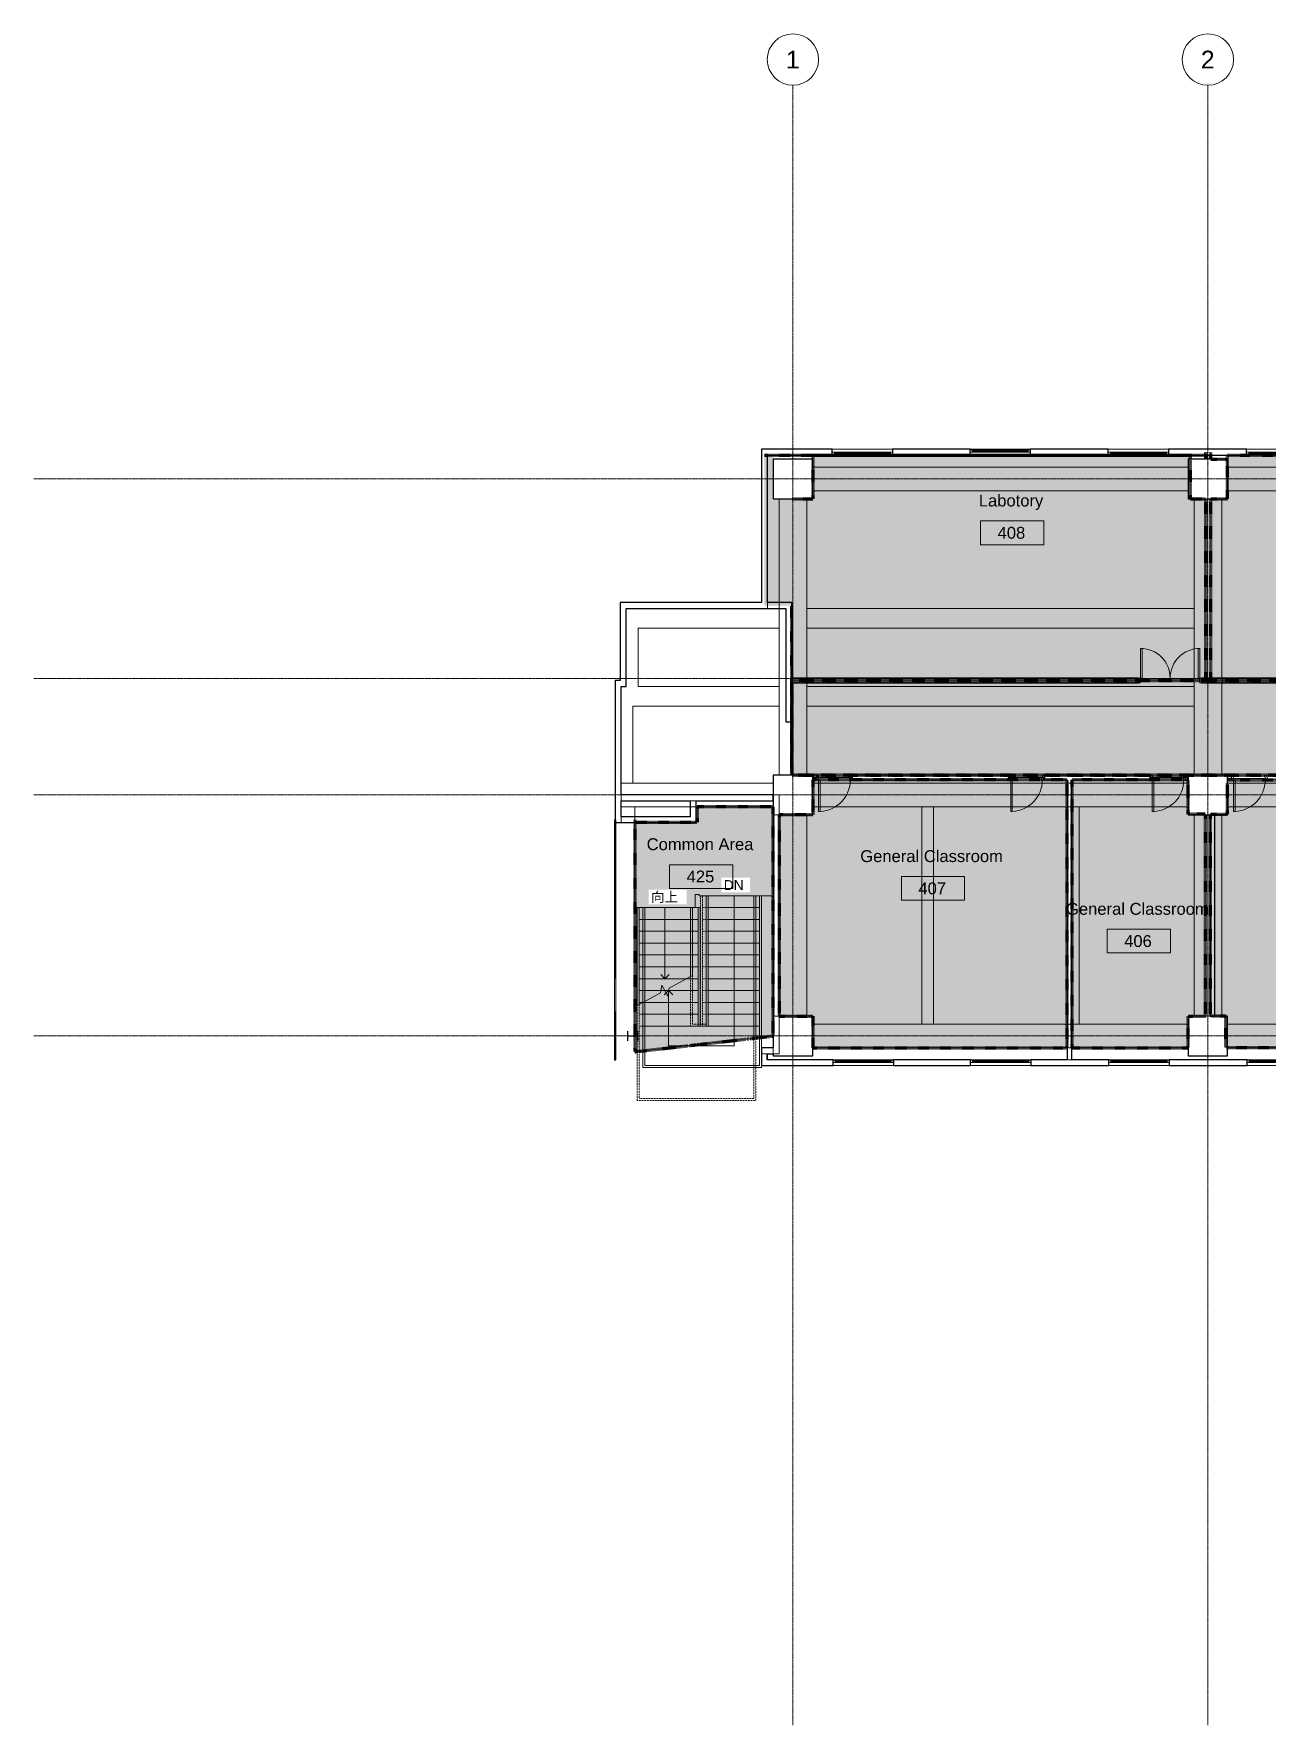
# Model space of a CAD drawing. Header units: millimetres. Extents: x -67365 to 30970, y -17720 to 25093.
# Drawn here: x -67365 to -36155, y -17720 to 25093 of the extents above; entities that cross this region are included whole.
import ezdxf

# ---------------------------------------------------------------- set-up
doc = ezdxf.new("R2010")
doc.units = ezdxf.units.MM
for name, pattern in [('架空線', [3.96875, 2.38125, -1.5875]), ('網格線', [22.225, 12.7, -3.175, 3.175, -3.175]), ('虛線', [6.35, 3.175, -3.175])]:
    doc.linetypes.add(name, pattern=pattern)
for name, color, linetype, lineweight in [('_房間分隔_', 4, '虛線', 70), ('_線_', 92, 'Continuous', 9), ('_超出_', 135, 'Continuous', 18), ('A-AREA-IDEN', 2, 'Continuous', 9), ('A-AREA-PATT', 32, 'Continuous', 9), ('A-DOOR', 31, 'Continuous', 9), ('A-DOOR-FRAM', 31, 'Continuous', 18), ('A-FLOR', 192, 'Continuous', 18), ('A-FLOR-HRAL', 11, 'Continuous', 9), ('A-FLOR-HRAL-MBND', 5, '架空線', 9), ('A-GLAZ', 151, 'Continuous', 9), ('A-WALL', 113, 'Continuous', 9), ('S-COLS', 52, 'Continuous', 18), ('S-COLS-SYMB', 171, 'Continuous', 18), ('S-GRID', 1, 'Continuous', 9), ('S-GRID-IDEN', 1, 'Continuous', 9), ('S-STRS', 31, 'Continuous', 9), ('S-STRS-ANNO', 31, 'Continuous', 9), ('S-STRS-MBND', 31, '架空線', 9), ('S-STRS-TEXT', 31, 'Continuous', 9)]:
    doc.layers.add(name, color=color, linetype=linetype, lineweight=lineweight)
doc.styles.add('Microsoft Sans Serif', font='micross.ttf', dxfattribs={"height": 250})
doc.styles.add('Microsoft Sans Serif_1', font='micross.ttf', dxfattribs={"height": 450})
doc.styles.add('Microsoft Sans Serif_2', font='micross.ttf', dxfattribs={"height": 300})

# ---------------------------------------------------------------- blocks, each defined once
blk = doc.blocks.new('混凝土柱-矩形 - 100 x 100cm-193502-4F')
at = {"layer": 'S-COLS', "color": 55, "lineweight": 25}
for p, q in [((500, 500), (-500, 500)), ((-500, 500), (-500, -500)), ((500, -500), (500, 500)), ((-500, -500), (500, -500))]:
    blk.add_line(p, q, dxfattribs=at)
at = {"layer": 'S-COLS', "color": 135}
for p, q in [((-500, -500), (-500, 500)), ((-500, 500), (500, 500)), ((500, 500), (500, -500)), ((500, -500), (-500, -500))]:
    blk.add_line(p, q, dxfattribs=at)
blk = doc.blocks.new('固定窗-矩形- _2_ - 139_5 x 152_5 cm-884118-4F')
at = {"layer": 'A-GLAZ'}
for p, q in [((762.5, 0), (-762.5, 0)), ((-762.5, -60), (-762.5, 0)), ((-710.1, 0), (710.1, 0)), ((-710.1, -60), (-710.1, 0)), ((-762.5, -60), (762.5, -60)), ((710.1, -25), (-710.1, -25)), ((-710.1, -35), (-710.1, -25)), ((-710.1, -35), (710.1, -35)), ((710.1, -60), (-710.1, -60)), ((710.1, -60), (710.1, 0)), ((710.1, -35), (710.1, -25)), ((762.5, -60), (762.5, 0))]:
    blk.add_line(p, q, dxfattribs=at)
at = {"layer": 'A-GLAZ', "lineweight": 18}
for p, q in [((-710.1, 0), (-762.5, 0)), ((-762.5, 0), (-762.5, -60)), ((-710.1, -60), (-710.1, 0)), ((-762.5, -60), (-710.1, -60)), ((710.1, -25), (-710.1, -25)), ((-710.1, -25), (-710.1, -35)), ((-710.1, -35), (710.1, -35)), ((762.5, 0), (710.1, 0)), ((710.1, 0), (710.1, -60)), ((710.1, -35), (710.1, -25)), ((710.1, -60), (762.5, -60)), ((762.5, -60), (762.5, 0))]:
    blk.add_line(p, q, dxfattribs=at)
blk = doc.blocks.new('欄杆扶手 - 欄杆扶手-572030-4F')
at = {"layer": 'A-FLOR-HRAL'}
for p, q in [((-49005, 3276), (-48955, 3276)), ((-49005, -324), (-49005, 3276)), ((-48955, -324), (-48955, 3276)), ((-51955, 2976), (-51905, 2976)), ((-51955, 2976), (-51955, -24)), ((-51905, 2976), (-51905, -24)), ((-51955, -24), (-51955, -1074)), ((-51905, -24), (-51905, -1024)), ((-49005, -1024), (-49005, -324)), ((-48955, -1074), (-48955, -324)), ((-51955, -1074), (-48955, -1074)), ((-51905, -1024), (-49005, -1024))]:
    blk.add_line(p, q, dxfattribs=at)
blk = doc.blocks.new('欄杆扶手 - 欄杆扶手-572034-4F')
at = {"layer": 'A-FLOR-HRAL'}
for p, q in [((-50355, 3276), (-50305, 3276)), ((-50355, 26), (-50355, 3276)), ((-50305, -24), (-50305, 3276)), ((-50555, 2976), (-50505, 2976)), ((-50555, 2976), (-50555, -24)), ((-50505, 2976), (-50505, 26)), ((-50505, 26), (-50355, 26)), ((-50555, -24), (-50305, -24))]:
    blk.add_line(p, q, dxfattribs=at)
blk = doc.blocks.new('欄杆扶手 - 欄杆扶手-622909-4F')
at = {"layer": 'A-FLOR-HRAL'}
for p, q in [((-52095, 2976), (-52045, 2976)), ((-52095, 2976), (-52095, 495)), ((-52045, 2976), (-52045, 523)), ((-52095, 495), (-52045, 523))]:
    blk.add_line(p, q, dxfattribs=at)
at = {"layer": 'A-FLOR-HRAL-MBND'}
for p, q in [((-49145, 3276), (-49095, 3276)), ((-49145, -324), (-49145, 3276)), ((-49095, -324), (-49095, 3276)), ((-52095, 495), (-52095, -24)), ((-52045, 523), (-52045, -24)), ((-52095, -24), (-52095, -1904)), ((-52045, -24), (-52045, -1854)), ((-49145, -1854), (-49145, -324)), ((-49095, -1904), (-49095, -324)), ((-52095, -1904), (-49095, -1904)), ((-52045, -1854), (-49145, -1854))]:
    blk.add_line(p, q, dxfattribs=at)
blk = doc.blocks.new('H 型鋼柱 - H250x250-739005-4F')
at = {"layer": '_超出_', "color": 7, "lineweight": 9}
for p, q in [((-125, 125), (125, 125)), ((0, 125), (0, -125)), ((-125, -125), (125, -125))]:
    blk.add_line(p, q, dxfattribs=at)
blk = doc.blocks.new('H 型鋼柱 - H250x250-739174-4F')
at = {"layer": 'S-COLS-SYMB', "color": 55, "lineweight": 25}
for p, q in [((-125, 125), (125, 125)), ((0, 125), (0, -125)), ((-125, -125), (125, -125))]:
    blk.add_line(p, q, dxfattribs=at)
blk = doc.blocks.new('單開-矩形- _1_ - 90 x 210 cm-579825-4F')
at = {"layer": 'A-DOOR', "lineweight": 18}
for p, q in [((-400, -650), (-400, 150)), ((-400, 150), (-360, 150)), ((-360, 150), (-360, -650)), ((-360, -650), (-400, -650))]:
    blk.add_line(p, q, dxfattribs=at)
at = {"layer": 'A-DOOR'}
blk.add_arc((-400, 150), 800, 272.866, 0, dxfattribs=at)
at = {"layer": 'A-DOOR-FRAM'}
for p, q in [((-450, 150), (-450, 270)), ((-450, 270), (-400, 270)), ((-400, 150), (-450, 150)), ((-400, 270), (-400, 150)), ((450, 270), (400, 270)), ((400, 270), (400, 150)), ((400, 150), (450, 150)), ((450, 150), (450, 270))]:
    blk.add_line(p, q, dxfattribs=at)
blk = doc.blocks.new('雙開-矩形- _1_ - 160 x 220 cm-948143-4F')
at = {"layer": 'A-DOOR', "lineweight": 18}
for p, q in [((-750, -810), (-750, -60)), ((-750, -60), (-710, -60)), ((-710, -60), (-710, -810)), ((710, -60), (710, -810)), ((750, -60), (710, -60)), ((750, -810), (750, -60)), ((-710, -810), (-750, -810)), ((710, -810), (750, -810))]:
    blk.add_line(p, q, dxfattribs=at)
at = {"layer": 'A-DOOR'}
for centre, start, end in [((-750, -60), 270, 0), ((750, -60), 180, 270)]:
    blk.add_arc(centre, 750, start, end, dxfattribs=at)
at = {"layer": 'A-DOOR-FRAM'}
for p, q in [((-800, -60), (-800, 60)), ((-800, 60), (-750, 60)), ((-750, 60), (-750, -60)), ((800, 60), (750, 60)), ((750, 60), (750, -60)), ((800, -60), (800, 60)), ((-750, -60), (-800, -60)), ((750, -60), (800, -60))]:
    blk.add_line(p, q, dxfattribs=at)
blk = doc.blocks.new('柱線 - 網格標頭符號-圓形-24584-4F')
at = {"layer": 'S-GRID-IDEN'}
blk.add_circle((0, 0), 6.5, dxfattribs=at)
blk = doc.blocks.new('房間編號標籤 - 房間編號-158586-4F')
at = {"layer": 'A-AREA-IDEN'}
for p, q in [((-8, 3), (-8, -3)), ((-8, 3), (8, 3)), ((8, 3), (8, -3)), ((-8, -3), (8, -3))]:
    blk.add_line(p, q, dxfattribs=at)

msp = doc.modelspace()

# ---------------------------------------------------------------- hatches: boundary and pattern name
at = {"layer": 'A-AREA-PATT'}
for color, points in [(40, [(-48186, 8726), (-37715, 8726), (-37715, 13326), (-38105, 13326), (-38105, 14426), (-47655, 14426), (-47655, 13326), (-48655, 13326), (-48655, 14426), (-48878, 14426), (-48878, 10621), (-48186, 10621)]), (112, [(-30575, 8726), (-27255, 8726), (-27255, 13326), (-27655, 13326), (-27655, 14426), (-37155, 14426), (-37155, 13326), (-37590, 13326), (-37590, 8726), (-37155, 8726)]), (254, [(6040, 4836), (6345, 4836), (6345, 6151), (6533, 6151), (6533, 7951), (6345, 7951), (6345, 9376), (4845, 9386), (4845, 8276), (3845, 8276), (3845, 9392), (-2980, 9436), (-2980, 9451), (-5320, 9451), (-5320, 8726), (-48186, 8726), (-48186, 6326), (-3232, 6326), (-3232, 4931), (-1975, 4931), (-1975, 4896), (2895, 4836)]), (1, [(-41217, -574), (-41215, -574), (-41215, 6206), (-47655, 6206), (-47655, 5326), (-48505, 5326), (-48505, 226), (-47655, 226), (-47655, -574)]), (1, [(-41095, -574), (-38155, -574), (-38155, 226), (-37715, 226), (-37715, 5338), (-38155, 5338), (-38155, 6206), (-41095, 6206), (-41095, 26)]), (1, [(-37155, -574), (-30575, -574), (-30575, 6206), (-37155, 6206), (-37155, 5338), (-37540, 5338), (-37540, 226), (-37205, 226), (-37205, -574)]), (254, [(-52155, -674), (-48655, -274), (-48655, 5526), (-50580, 5526), (-50580, 5126), (-52155, 5126), (-52155, -574)])]:
    msp.add_hatch(color=color, dxfattribs=at).paths.add_polyline_path(points)

# ---------------------------------------------------------------- linework, layer by layer
at = {"layer": '_房間分隔_'}
for p, q in [((-48878, 14426), (-37715, 14426)), ((-47655, 14426), (-38105, 14426)), ((-47655, 14426), (-47655, 13326)), ((-38105, 14426), (-38105, 13326)), ((-37715, 14501), (-37715, 14326)), ((-37590, 14501), (-37590, 14326)), ((-37590, 14326), (-37155, 14326)), ((-37155, 13326), (-37155, 14426)), ((-37155, 14426), (-27655, 14426)), ((-48186, 13326), (-47655, 13326)), ((-48186, 13326), (-47655, 13326)), ((-38105, 13326), (-37715, 13326)), ((-37715, 13326), (-37715, 8726)), ((-37590, 13326), (-37590, 8726)), ((-37590, 13326), (-37155, 13326)), ((-48186, 8726), (-48186, 10621)), ((-5320, 8726), (-48186, 8726)), ((-48186, 8726), (-48186, 6346)), ((-5320, 8726), (-48186, 8726)), ((-48186, 8726), (-5320, 8726)), ((-48186, 6326), (-48186, 8726)), ((-48186, 6346), (-48186, 6326)), ((-48186, 6346), (-48186, 6326)), ((-48186, 6326), (-3285, 6326)), ((-5358, 6326), (-48186, 6326)), ((-41215, 6206), (-47655, 6206)), ((-47655, 6206), (-47655, 5326)), ((-41215, -574), (-41215, 6206)), ((-38155, 6206), (-41095, 6206)), ((-41095, 6206), (-41095, -574)), ((-38155, 5338), (-38155, 6206)), ((-37155, 6206), (-30575, 6206)), ((-37155, 5338), (-37155, 6126)), ((-52155, 5201), (-52155, -674)), ((-48655, 5526), (-50580, 5526)), ((-50580, 5526), (-50580, 5126)), ((-48655, -274), (-48655, 5526)), ((-47655, 5326), (-48505, 5326)), ((-48505, 5326), (-48505, 226)), ((-37715, 5338), (-38155, 5338)), ((-37715, 226), (-37715, 5338)), ((-37590, 226), (-37590, 5338)), ((-37590, 5338), (-37155, 5338)), ((-50580, 5126), (-52155, 5126)), ((-48505, 226), (-47655, 226)), ((-47655, 226), (-47655, -574)), ((-38155, -574), (-38155, 226)), ((-38155, 226), (-37715, 226)), ((-37205, 226), (-37590, 226)), ((-37205, -574), (-37205, 226)), ((-52155, -674), (-48655, -274)), ((-47655, -574), (-41215, -574)), ((-41095, -574), (-38155, -574)), ((-30575, -574), (-37205, -574))]:
    msp.add_line(p, q, dxfattribs=at)
at = {"layer": '_線_'}
for p, q in [((-47655, 6266), (-46655, 6266)), ((-41770, 6266), (-42710, 6266)), ((-39125, 6266), (-38155, 6266)), ((-37155, 6246), (-36195, 6246))]:
    msp.add_line(p, q, dxfattribs=at)
at = {"layer": '_超出_', "color": 7, "lineweight": 9}
for p, q in [((-48953, 10696), (-48953, 14576)), ((-48953, 14576), (-5358, 14576)), ((-47160, 14576), (-47160, 14576)), ((-45635, 14576), (-45635, 14576)), ((-43675, 14576), (-43675, 14576)), ((-42150, 14576), (-42150, 14576)), ((-40175, 14576), (-40175, 14576)), ((-38650, 14576), (-38650, 14576)), ((-36675, 14576), (-36675, 14576)), ((-48803, 14426), (-48803, 10546)), ((-5395, 14426), (-48803, 14426)), ((-47655, 14326), (-48655, 14326)), ((-48655, 14326), (-48655, 13326)), ((-48655, 13326), (-48655, 14326)), ((-48655, 14326), (-47655, 14326)), ((-47655, 13326), (-47655, 14326)), ((-47655, 14326), (-47655, 13326)), ((-37155, 14326), (-38155, 14326)), ((-38155, 14326), (-38155, 14126)), ((-38155, 13326), (-38155, 14326)), ((-38155, 14326), (-37155, 14326)), ((-37155, 13326), (-37155, 14326)), ((-37155, 14326), (-37155, 13326)), ((-38155, 14126), (-47655, 14126)), ((-47655, 14126), (-47655, 13526)), ((-47655, 13526), (-47655, 14126)), ((-47655, 14126), (-38155, 14126)), ((-38155, 14126), (-38155, 13526)), ((-27655, 14126), (-37155, 14126)), ((-37155, 14126), (-37155, 13526)), ((-37155, 13526), (-37155, 14126)), ((-37155, 14126), (-27655, 14126)), ((-48655, 13326), (-48505, 13326)), ((-47655, 13326), (-48655, 13326)), ((-48505, 13326), (-48505, 10546)), ((-48505, 13326), (-47805, 13326)), ((-48505, 6326), (-48505, 13326)), ((-47805, 10546), (-47805, 13326)), ((-47805, 6326), (-47805, 13326)), ((-47805, 13326), (-47655, 13326)), ((-47655, 13526), (-38155, 13526)), ((-47655, 13526), (-38155, 13526)), ((-38155, 13526), (-38155, 13326)), ((-38155, 13326), (-38005, 13326)), ((-37155, 13326), (-38155, 13326)), ((-38005, 13326), (-38005, 10546)), ((-38005, 13326), (-37305, 13326)), ((-38005, 6326), (-38005, 13326)), ((-37305, 6326), (-37305, 13326)), ((-37305, 6326), (-37305, 13326)), ((-37305, 13326), (-37155, 13326)), ((-37155, 13526), (-34395, 13526)), ((-37155, 13526), (-27655, 13526)), ((-52525, 8726), (-52525, 10696)), ((-48953, 10696), (-52525, 10696)), ((-52375, 10546), (-52375, 10046)), ((-48505, 10546), (-52375, 10546)), ((-52375, 10046), (-52375, 10546)), ((-48505, 10546), (-52375, 10546)), ((-52375, 10546), (-52375, 8576)), ((-52375, 10546), (-48803, 10546)), ((-48505, 10546), (-48505, 10046)), ((-38005, 10546), (-47805, 10546)), ((-47805, 10046), (-47805, 10546)), ((-38005, 10546), (-47805, 10546)), ((-38005, 10546), (-38005, 10046)), ((-52375, 10046), (-52375, 8576)), ((-52375, 8576), (-52375, 10046)), ((-52075, 10046), (-48505, 10046)), ((-48505, 10046), (-52075, 10046)), ((-52075, 8576), (-52075, 10046)), ((-52075, 8576), (-52075, 10046)), ((-48505, 10046), (-48505, 8576)), ((-47805, 8576), (-47805, 10046)), ((-47805, 10046), (-38005, 10046)), ((-38005, 10046), (-47805, 10046)), ((-38005, 10046), (-38005, 8576)), ((-52655, 8726), (-52525, 8726)), ((-52655, 8726), (-52655, 5126)), ((-52505, 8576), (-52505, 8076)), ((-52375, 8576), (-52505, 8576)), ((-52505, 8076), (-52505, 8576)), ((-52375, 8576), (-52505, 8576)), ((-52375, 8576), (-52505, 8576)), ((-52505, 8576), (-52505, 5126)), ((-48505, 8576), (-52075, 8576)), ((-48505, 8576), (-52075, 8576)), ((-48505, 8576), (-48505, 8076)), ((-38005, 8576), (-47805, 8576)), ((-47805, 8076), (-47805, 8576)), ((-38005, 8576), (-47805, 8576)), ((-38005, 8576), (-38005, 8076)), ((-52505, 8076), (-52505, 6126)), ((-52505, 6126), (-52505, 8076)), ((-52205, 8076), (-48505, 8076)), ((-48505, 8076), (-52205, 8076)), ((-52205, 6126), (-52205, 8076)), ((-52205, 6126), (-52205, 8076)), ((-48505, 8076), (-48505, 6326)), ((-47805, 6326), (-47805, 8076)), ((-47805, 8076), (-38005, 8076)), ((-38005, 8076), (-47805, 8076)), ((-38005, 8076), (-38005, 6326)), ((-52505, 6126), (-52505, 5526)), ((-52505, 5526), (-52505, 6126)), ((-48655, 6126), (-52505, 6126)), ((-52205, 6126), (-52505, 6126)), ((-48655, 6126), (-52205, 6126)), ((-48505, 6326), (-48655, 6326)), ((-48655, 6326), (-48655, 5326)), ((-48655, 5326), (-48655, 6326)), ((-48655, 6326), (-47655, 6326)), ((-48655, 5526), (-48655, 6126)), ((-48655, 6126), (-48655, 5526)), ((-47805, 6326), (-48505, 6326)), ((-47655, 6326), (-47805, 6326)), ((-47655, 6126), (-47655, 6326)), ((-47655, 6326), (-47655, 5326)), ((-38155, 6126), (-47655, 6126)), ((-47655, 5526), (-47655, 6126)), ((-47655, 6126), (-38155, 6126)), ((-38005, 6326), (-38155, 6326)), ((-38155, 6326), (-38155, 6126)), ((-38155, 5326), (-38155, 6326)), ((-38155, 6326), (-37155, 6326)), ((-38155, 6126), (-38155, 5526)), ((-37305, 6326), (-38005, 6326)), ((-37155, 6326), (-37305, 6326)), ((-37155, 6126), (-37155, 6326)), ((-37155, 6326), (-37155, 5326)), ((-34395, 6126), (-37155, 6126)), ((-37155, 5526), (-37155, 6126)), ((-37155, 6126), (-27655, 6126)), ((-52670, 5201), (-52670, 326)), ((-52640, 5201), (-52670, 5201)), ((-52640, 5201), (-52640, 326)), ((-52505, 5526), (-48655, 5526)), ((-48655, 5526), (-52505, 5526)), ((-48655, 5326), (-47655, 5326)), ((-47655, 5326), (-48655, 5326)), ((-47805, 5326), (-48505, 5326)), ((-48505, 5326), (-48505, 226)), ((-48505, 5326), (-47805, 5326)), ((-48505, 226), (-48505, 5326)), ((-47805, 226), (-47805, 5326)), ((-47805, 226), (-47805, 5326)), ((-47655, 5526), (-44895, 5526)), ((-47655, 5526), (-38155, 5526)), ((-47655, 5326), (-47655, 5526)), ((-44895, 5526), (-44895, 26)), ((-44895, 5526), (-44595, 5526)), ((-44895, 26), (-44895, 5526)), ((-44595, 5526), (-41215, 5526)), ((-44595, 26), (-44595, 5526)), ((-44595, 26), (-44595, 5526)), ((-41215, 5526), (-41215, 26)), ((-41215, 5526), (-40915, 5526)), ((-41215, 26), (-41215, 5526)), ((-40915, 5526), (-38155, 5526)), ((-40915, 26), (-40915, 5526)), ((-40915, 26), (-40915, 5526)), ((-38155, 5526), (-38155, 5326)), ((-38155, 5326), (-38005, 5326)), ((-37155, 5326), (-38155, 5326)), ((-38005, 5326), (-38005, 226)), ((-38005, 5326), (-37305, 5326)), ((-38005, 226), (-38005, 5326)), ((-37305, 226), (-37305, 5326)), ((-37305, 226), (-37305, 5326)), ((-37305, 5326), (-37155, 5326)), ((-37155, 5526), (-34395, 5526)), ((-37155, 5526), (-27655, 5526)), ((-37155, 5326), (-37155, 5526)), ((-52505, 5126), (-52670, 5126)), ((-48505, 226), (-48655, 226)), ((-48655, 226), (-48655, -774)), ((-48655, -774), (-48655, 226)), ((-48655, 226), (-47655, 226)), ((-47805, 226), (-48505, 226)), ((-47655, 226), (-47805, 226)), ((-47655, 26), (-47655, 226)), ((-47655, 226), (-47655, -774)), ((-44895, 26), (-47655, 26)), ((-47655, -574), (-47655, 26)), ((-47655, 26), (-38155, 26)), ((-44595, 26), (-44895, 26)), ((-41215, 26), (-44595, 26)), ((-40915, 26), (-41215, 26)), ((-38155, 26), (-40915, 26)), ((-38005, 226), (-38155, 226)), ((-38155, 226), (-38155, 26)), ((-38155, -774), (-38155, 226)), ((-38155, 226), (-37155, 226)), ((-38155, 26), (-38155, -574)), ((-37305, 226), (-38005, 226)), ((-37155, 226), (-37305, 226)), ((-37155, -774), (-37155, 226)), ((-37155, 226), (-37155, -774)), ((-34395, 26), (-37155, 26)), ((-37155, 26), (-37155, -574)), ((-37155, -574), (-37155, 26)), ((-37155, 26), (-27655, 26)), ((-48953, -1024), (-48953, -724)), ((-48953, -724), (-48803, -724)), ((-48804, -724), (-48804, -724)), ((-48803, -724), (-48803, -874)), ((-48655, -774), (-47655, -774)), ((-47655, -774), (-48655, -774)), ((-47655, -574), (-38155, -574)), ((-47655, -574), (-38155, -574)), ((-47655, -774), (-47655, -574)), ((-38155, -574), (-38155, -774)), ((-38155, -774), (-37155, -774)), ((-37155, -774), (-38155, -774)), ((-37155, -574), (-27655, -574)), ((-37155, -574), (-27655, -574)), ((-9953, -1024), (-48953, -1024)), ((-48804, -874), (-9803, -874)), ((-47140, -874), (-47140, -874)), ((-45615, -874), (-45615, -874)), ((-43660, -874), (-43660, -874)), ((-42135, -874), (-42135, -874)), ((-40160, -874), (-40160, -874)), ((-38635, -874), (-38635, -874)), ((-36660, -874), (-36660, -874))]:
    msp.add_line(p, q, dxfattribs=at)
at = {"layer": 'A-FLOR', "color": 135}
for p, q in [((-47160, 14426), (-7150, 14426)), ((-52380, 10546), (-52380, 10546)), ((-48803, 10546), (-48803, 10696)), ((-48505, 5826), (-52505, 5826)), ((-52505, 5826), (-52505, 5826)), ((-48505, -724), (-48505, 5826)), ((-48655, -724), (-48505, -724)), ((-9803, -874), (-48804, -874))]:
    msp.add_line(p, q, dxfattribs=at)
at = {"layer": 'A-FLOR', "lineweight": 9}
for p, q in [((-52155, 2976), (-52155, 5526)), ((-52155, 5526), (-48655, 5526)), ((-48655, 5526), (-48655, 5326)), ((-50530, 3310), (-50630, 3310)), ((-50630, 3310), (-50630, 2976)), ((-50530, 3276), (-50530, 3310)), ((-48655, 3276), (-50530, 3276)), ((-50630, 2976), (-52155, 2976))]:
    msp.add_line(p, q, dxfattribs=at)
at = {"layer": 'A-WALL', "lineweight": 25}
for p, q in [((-48953, 14576), (-48953, 10696)), ((-47160, 14576), (-48953, 14576)), ((-47160, 14426), (-47160, 14576)), ((-43675, 14576), (-45635, 14576)), ((-45635, 14576), (-45635, 14426)), ((-43675, 14426), (-43675, 14576)), ((-40175, 14576), (-42150, 14576)), ((-42150, 14576), (-42150, 14426)), ((-40175, 14426), (-40175, 14576)), ((-36675, 14576), (-38650, 14576)), ((-38650, 14576), (-38650, 14426)), ((-36675, 14426), (-36675, 14576)), ((-48803, 10696), (-48803, 14426)), ((-48803, 14426), (-47160, 14426)), ((-45635, 14426), (-43675, 14426)), ((-42150, 14426), (-40175, 14426)), ((-38650, 14426), (-36675, 14426)), ((-52530, 10696), (-52530, 8726)), ((-48953, 10696), (-52530, 10696)), ((-52380, 8576), (-52380, 10546)), ((-52380, 10546), (-48336, 10546)), ((-48186, 10696), (-48803, 10696)), ((-48336, 10546), (-48336, 7676)), ((-48186, 8786), (-48186, 10696)), ((-52530, 8726), (-52655, 8726)), ((-52655, 8726), (-52655, 5126)), ((-52505, 8576), (-52380, 8576)), ((-52505, 5826), (-52505, 8576)), ((-39411, 8786), (-48186, 8786)), ((-48186, 8666), (-39411, 8666)), ((-48186, 7676), (-48186, 8666)), ((-39411, 8666), (-39411, 8786)), ((-29561, 8786), (-37811, 8786)), ((-37811, 8786), (-37811, 8666)), ((-37811, 8666), (-29561, 8666)), ((-48336, 7676), (-48186, 7676)), ((-47555, 6326), (-47655, 6326)), ((-47655, 6326), (-47655, 6206)), ((-47655, 6206), (-47555, 6206)), ((-47555, 6206), (-47555, 6326)), ((-42695, 6326), (-46655, 6326)), ((-46655, 6326), (-46655, 6206)), ((-46655, 6206), (-42695, 6206)), ((-42695, 6206), (-42695, 6326)), ((-39115, 6326), (-41795, 6326)), ((-41795, 6326), (-41795, 6206)), ((-41795, 6206), (-41215, 6206)), ((-41215, 6206), (-41215, -874)), ((-41095, -874), (-41095, 6206)), ((-41095, 6206), (-39115, 6206)), ((-39115, 6206), (-39115, 6326)), ((-38155, 6326), (-38215, 6326)), ((-38215, 6326), (-38215, 6206)), ((-38215, 6206), (-38155, 6206)), ((-38155, 6206), (-38155, 6326)), ((-37055, 6326), (-37155, 6326)), ((-37155, 6326), (-37155, 6206)), ((-37155, 6206), (-37055, 6206)), ((-37055, 6206), (-37055, 6326)), ((-48655, 5826), (-52505, 5826)), ((-52505, 5276), (-52505, 5676)), ((-52505, 5676), (-50755, 5676)), ((-50755, 5676), (-50755, 5276)), ((-50605, 5676), (-48655, 5676)), ((-50605, 5126), (-50605, 5676)), ((-48655, 5676), (-48655, 5826)), ((-50755, 5276), (-52505, 5276)), ((-48655, 5326), (-48655, 226)), ((-48505, 226), (-48505, 5326)), ((-37602, 5338), (-37602, 226)), ((-37477, 5338), (-37602, 5338)), ((-37477, 226), (-37477, 5338)), ((-52670, 5126), (-52670, 1201)), ((-52655, 5126), (-52670, 5126)), ((-52640, 5126), (-50605, 5126)), ((-52640, 1201), (-52640, 5126)), ((-52670, 1201), (-52640, 1201)), ((-52670, 326), (-52670, -874)), ((-52640, 326), (-52670, 326)), ((-52640, -874), (-52640, 326)), ((-37602, 226), (-37477, 226)), ((-48655, -574), (-48954, -574)), ((-48954, -574), (-48954, -1024)), ((-48804, -874), (-48804, -724)), ((-48804, -724), (-48655, -724)), ((-52670, -874), (-52640, -874)), ((-48954, -1024), (-47140, -1024)), ((-47140, -874), (-48804, -874)), ((-47140, -1024), (-47140, -874)), ((-43660, -874), (-45615, -874)), ((-45615, -874), (-45615, -1024)), ((-45615, -1024), (-43660, -1024)), ((-43660, -1024), (-43660, -874)), ((-41215, -874), (-42135, -874)), ((-42135, -874), (-42135, -1024)), ((-42135, -1024), (-40160, -1024)), ((-40160, -874), (-41095, -874)), ((-40160, -1024), (-40160, -874)), ((-36660, -874), (-38635, -874)), ((-38635, -874), (-38635, -1024)), ((-38635, -1024), (-36660, -1024)), ((-36660, -1024), (-36660, -874))]:
    msp.add_line(p, q, dxfattribs=at)
at = {"layer": 'A-WALL'}
for p, q in [((-7150, 14576), (-47160, 14576)), ((-48803, 10696), (-48803, 10696)), ((-52505, 5676), (-52505, 5826)), ((-50755, 5676), (-50605, 5676)), ((-52655, 5126), (-52640, 5126)), ((-47140, -874), (-9803, -874)), ((-47140, -1024), (-10615, -1024))]:
    msp.add_line(p, q, dxfattribs=at)
at = {"layer": 'S-COLS', "color": 55, "lineweight": 25}
for p, q in [((-47655, 6326), (-48655, 6326)), ((-48655, 6326), (-48655, 5326)), ((-47655, 5326), (-47655, 6326)), ((-48505, 5326), (-47655, 5326)), ((-48655, 226), (-48655, -574)), ((-47655, 226), (-48505, 226)), ((-47655, -774), (-47655, 226)), ((-48655, -724), (-48655, -774)), ((-48655, -774), (-47655, -774))]:
    msp.add_line(p, q, dxfattribs=at)
at = {"layer": 'S-COLS', "color": 135}
for p, q in [((-48655, 5326), (-48655, 6326)), ((-48655, 6326), (-47655, 6326)), ((-47655, 6326), (-47655, 5326)), ((-47655, 5326), (-48505, 5326)), ((-48655, -574), (-48655, 226)), ((-48505, 226), (-47655, 226)), ((-47655, 226), (-47655, -774)), ((-48655, -774), (-48655, -724)), ((-47655, -774), (-48655, -774))]:
    msp.add_line(p, q, dxfattribs=at)
at = {"layer": 'S-GRID', "linetype": '網格線'}
for p, q in [((-48155, -17720), (-48155, 23793)), ((-37655, -17720), (-37655, 23793)), ((-67365, 13826), (18953, 13826)), ((-67365, 8776), (18953, 8776)), ((-67365, 5826), (18953, 5826)), ((-67365, -274), (18953, -274))]:
    msp.add_line(p, q, dxfattribs=at)
at = {"layer": 'S-STRS'}
for p, q in [((-50355, 3276), (-50305, 3276)), ((-50355, -24), (-50355, 3276)), ((-50305, -24), (-50305, 3276)), ((-49005, 3276), (-50305, 3276)), ((-50305, -24), (-50305, 3276)), ((-49005, 3276), (-48955, 3276)), ((-49005, -362), (-49005, 3276)), ((-49005, -24), (-49005, 3276)), ((-48955, -362), (-48955, 3276)), ((-52095, 2976), (-52045, 2976)), ((-52095, 2976), (-52095, 495)), ((-52045, 2976), (-52045, 523)), ((-52045, 2976), (-50745, 2976)), ((-52045, 2976), (-52045, 523)), ((-52045, 2676), (-50745, 2676)), ((-51955, 2976), (-51905, 2976)), ((-51955, 2976), (-51955, 15)), ((-51905, 2976), (-51905, 15)), ((-51905, 2976), (-50555, 2976)), ((-51905, 2976), (-51905, -24)), ((-51905, 2676), (-50555, 2676)), ((-50745, 2976), (-50695, 2976)), ((-50745, 2976), (-50745, 1230)), ((-50745, 2976), (-50745, 1230)), ((-50695, 2976), (-50695, 1257)), ((-50555, 2976), (-50505, 2976)), ((-50555, 2976), (-50555, 15)), ((-50555, 2976), (-50555, -24)), ((-50505, 2976), (-50505, 15)), ((-49005, 2976), (-50305, 2976)), ((-49005, 2676), (-50305, 2676)), ((-52045, 2376), (-50745, 2376)), ((-51905, 2376), (-50555, 2376)), ((-49005, 2376), (-50305, 2376)), ((-52045, 2076), (-50745, 2076)), ((-52045, 1776), (-50745, 1776)), ((-51905, 2076), (-50555, 2076)), ((-51905, 1776), (-50555, 1776)), ((-49005, 2076), (-50305, 2076)), ((-49005, 1776), (-50305, 1776)), ((-52045, 1476), (-50745, 1476)), ((-51905, 1476), (-50555, 1476)), ((-49005, 1476), (-50305, 1476)), ((-52045, 1176), (-50844, 1176)), ((-52045, 876), (-51496, 876)), ((-51905, 1176), (-50555, 1176)), ((-51905, 876), (-50555, 876)), ((-51471, 1016), (-51507, 816)), ((-51320, 737), (-51471, 1016)), ((-51395, 876), (-51295, 876)), ((-51284, 937), (-51320, 737)), ((-50745, 1230), (-51284, 937)), ((-50695, 1257), (-50745, 1230)), ((-50745, 1230), (-50695, 1257)), ((-49005, 1176), (-50305, 1176)), ((-49005, 876), (-50305, 876)), ((-52045, 523), (-52095, 495)), ((-52095, 495), (-52045, 523)), ((-51507, 816), (-52045, 523)), ((-52045, 576), (-51947, 576)), ((-51905, 576), (-50555, 576)), ((-49005, 576), (-50305, 576)), ((-51955, 15), (-51955, -1074)), ((-51905, 276), (-50555, 276)), ((-51905, 15), (-51905, -1024)), ((-50555, 15), (-50555, -24)), ((-50505, -24), (-50505, 26)), ((-50505, 26), (-50355, 26)), ((-50505, -24), (-50505, 15)), ((-50355, 26), (-50355, -24)), ((-49005, 276), (-50305, 276)), ((-51905, -24), (-50555, -24)), ((-51905, -24), (-51905, -1024)), ((-50555, -24), (-50505, -24)), ((-50555, -24), (-50305, -24)), ((-50505, -24), (-50355, -24)), ((-50305, -24), (-50355, -24)), ((-49005, -24), (-50305, -24)), ((-49005, -1024), (-49005, -24)), ((-49005, -1024), (-49005, -362)), ((-48955, -1074), (-48955, -362)), ((-51955, -1074), (-48955, -1074)), ((-51905, -1024), (-49005, -1024)), ((-51905, -1024), (-49005, -1024))]:
    msp.add_line(p, q, dxfattribs=at)
at = {"layer": 'S-STRS-ANNO'}
for p, q in [((-49641, -24), (-49641, 3276)), ((-51395, 2976), (-51395, 1176)), ((-51502, 1282), (-51395, 1176)), ((-51412, 770), (-51305, 876)), ((-51289, 1282), (-51395, 1176)), ((-51199, 770), (-51305, 876)), ((-51305, 876), (-51305, -24)), ((-51305, -24), (-51305, -524)), ((-49641, -524), (-49641, -24)), ((-51305, -524), (-49641, -524))]:
    msp.add_line(p, q, dxfattribs=at)
at = {"layer": 'S-STRS-MBND'}
for p, q in [((-50495, 3276), (-50445, 3276)), ((-50495, 26), (-50495, 3276)), ((-49145, 3276), (-50445, 3276)), ((-50445, -24), (-50445, 3276)), ((-50445, -24), (-50445, 3276)), ((-49145, -24), (-49145, 3276)), ((-49095, 3276), (-49145, 3276)), ((-49145, -24), (-49145, 3276)), ((-49095, -24), (-49095, 3276)), ((-49145, 2976), (-50445, 2976)), ((-49145, 2676), (-50445, 2676)), ((-49145, 2376), (-50445, 2376)), ((-49145, 2076), (-50445, 2076)), ((-49145, 1776), (-50445, 1776)), ((-49145, 1476), (-50445, 1476)), ((-51496, 876), (-51395, 876)), ((-51295, 876), (-50745, 876)), ((-50844, 1176), (-50745, 1176)), ((-50745, 1230), (-50745, -24)), ((-50745, 1230), (-50745, -24)), ((-50695, 1257), (-50695, 26)), ((-49145, 1176), (-50445, 1176)), ((-49145, 876), (-50445, 876)), ((-52095, 495), (-52095, -24)), ((-52045, 523), (-52045, -24)), ((-52045, 523), (-52045, -24)), ((-51947, 576), (-50745, 576)), ((-49145, 576), (-50445, 576)), ((-52045, 276), (-50745, 276)), ((-50695, 26), (-50495, 26)), ((-49145, 276), (-50445, 276)), ((-52095, -24), (-52095, -1904)), ((-52045, -24), (-50745, -24)), ((-52045, -24), (-52045, -1854)), ((-52045, -24), (-52045, -1854)), ((-50745, -24), (-50445, -24)), ((-50745, -24), (-50445, -24)), ((-49145, -24), (-50445, -24)), ((-49145, -1854), (-49145, -24)), ((-49145, -1854), (-49145, -24)), ((-49095, -1904), (-49095, -24)), ((-52095, -1904), (-49095, -1904)), ((-52045, -1854), (-49145, -1854)), ((-52045, -1854), (-49145, -1854))]:
    msp.add_line(p, q, dxfattribs=at)

# ---------------------------------------------------------------- block references
at = {"layer": '_超出_', "color": 7, "lineweight": 9, "rotation": 89.99999999999987}
msp.add_blockref('H 型鋼柱 - H250x250-739005-4F', (-52205, -274), dxfattribs=at)
at = {"layer": 'A-AREA-IDEN', "xscale": 99.99999999999993, "yscale": 99.99999999999993, "zscale": 99.99999999999993}
for p in [(-42608, 12462), (-44612, 3461), (-39405, 2127)]:
    msp.add_blockref('房間編號標籤 - 房間編號-158586-4F', p, dxfattribs=at)
at = {"layer": 'A-DOOR', "rotation": 180}
msp.add_blockref('雙開-矩形- _1_ - 160 x 220 cm-948143-4F', (-38611, 8726), dxfattribs=at)
at = {"layer": 'A-DOOR'}
for p in [(-47105, 6056), (-42245, 6056), (-38665, 6056), (-36605, 6056)]:
    msp.add_blockref('單開-矩形- _1_ - 90 x 210 cm-579825-4F', p, dxfattribs=at)
at = {"layer": 'A-FLOR-HRAL'}
for name in ['欄杆扶手 - 欄杆扶手-622909-4F', '欄杆扶手 - 欄杆扶手-572030-4F', '欄杆扶手 - 欄杆扶手-572034-4F']:
    msp.add_blockref(name, (0, 0), dxfattribs=at)
at = {"layer": 'A-GLAZ', "rotation": 180}
for p in [(-42913, 14501), (-46378, -949), (-42898, -949), (-39398, -949), (-35898, -949)]:
    msp.add_blockref('固定窗-矩形- _2_ - 139_5 x 152_5 cm-884118-4F', p, dxfattribs=at)
at = {"layer": 'A-GLAZ'}
for p in [(-46398, 14501), (-39413, 14501), (-35913, 14501)]:
    msp.add_blockref('固定窗-矩形- _2_ - 139_5 x 152_5 cm-884118-4F', p, dxfattribs=at)
at = {"layer": 'S-COLS', "color": 135}
for p in [(-48155, 13826), (-37655, 13826), (-37655, 5826), (-37655, -274)]:
    msp.add_blockref('混凝土柱-矩形 - 100 x 100cm-193502-4F', p, dxfattribs=at)
at = {"layer": 'S-COLS', "color": 135, "rotation": 89.99999999999987}
msp.add_blockref('H 型鋼柱 - H250x250-739174-4F', (-52210, -274), dxfattribs=at)
at = {"layer": 'S-GRID-IDEN', "xscale": 99.99999999999993, "yscale": 99.99999999999993, "zscale": 99.99999999999993}
for p in [(-48155, 24443), (-37655, 24443)]:
    msp.add_blockref('柱線 - 網格標頭符號-圓形-24584-4F', p, dxfattribs=at)

# ---------------------------------------------------------------- texts
at = {"layer": 'A-AREA-IDEN', "char_height": 300, "attachment_point": 1, "style": 'Microsoft Sans Serif_2'}
for s, insert, width in [('Labotory', (-43452, 13429), 2012.24), ('408', (-42977, 12613), 865.82), ('Common Area', (-51857, 4730), 3310.97), ('General Classroom', (-46452, 4428), 4425.31), ('407', (-44981, 3612), 865.82), ('General Classroom', (-41245, 3094), 4425.31), ('406', (-39774, 2278), 865.82)]:
    msp.add_mtext(s, dxfattribs=dict(at, insert=insert, width=width))

# ---------------------------------------------------------------- next in the draw order: texts
at = {"layer": 'S-GRID-IDEN', "char_height": 450, "width": 424.89, "attachment_point": 1, "style": 'Microsoft Sans Serif_1', "bg_fill": 3, "box_fill_scale": 1.25, "bg_fill_color": 256, "bg_fill_true_color": 13158600, "bg_fill_transparency": 0}
for s, insert in [('\\fMicrosoft Sans Serif|b0|i0|c136|p34|;1', (-48334, 24666)), ('\\fMicrosoft Sans Serif|b0|i0|c136|p34|;2', (-37834, 24666))]:
    msp.add_mtext(s, dxfattribs=dict(at, insert=insert))
at = {"layer": 'S-STRS-TEXT', "char_height": 250, "attachment_point": 1, "line_spacing_factor": 0.944133, "style": 'Microsoft Sans Serif', "bg_fill": 3, "box_fill_scale": 1.25, "bg_fill_color": 256, "bg_fill_true_color": 13158600, "bg_fill_transparency": 0}
for s, insert, width in [('向上', (-51745, 3371), 838.16), ('DN', (-49908, 3671), 606.94)]:
    msp.add_mtext(s, dxfattribs=dict(at, insert=insert, width=width))

# ---------------------------------------------------------------- next in the draw order: block references
at = {"layer": 'A-AREA-IDEN', "xscale": 99.99999999999993, "yscale": 99.99999999999993, "zscale": 99.99999999999993}
msp.add_blockref('房間編號標籤 - 房間編號-158586-4F', (-50477, 3762), dxfattribs=at)

# ---------------------------------------------------------------- next in the draw order: texts
at = {"layer": 'A-AREA-IDEN', "insert": (-50846, 3913), "char_height": 300, "width": 865.82, "attachment_point": 1, "style": 'Microsoft Sans Serif_2'}
msp.add_mtext('425', dxfattribs=at)

doc.saveas('drawing.dxf')
